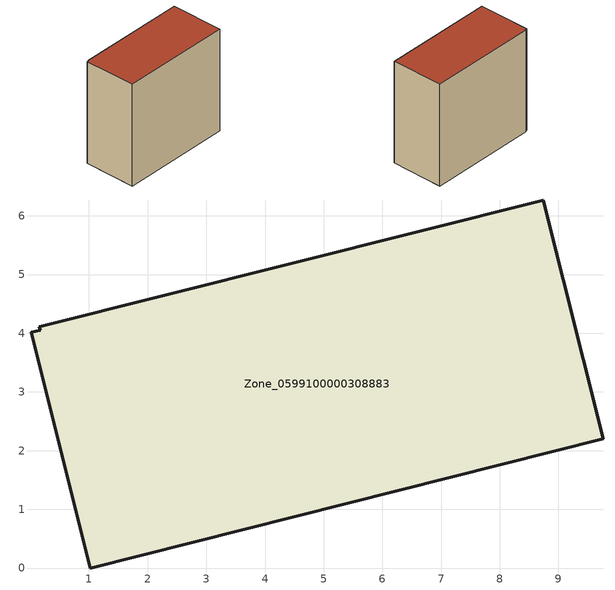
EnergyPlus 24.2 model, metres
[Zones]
Zone_0599100000308883
 floor ground (C_G): 0.01,4.01 0.17,4.05 0.15,4.11 8.74,6.27 9.77,2.2 1.02,0 z0
 wall outside (C_F): 9.77,2.2 8.74,6.27 0.15,4.11 0.17,4.05 0.01,4.01 1.02,0 9.77,2.2 z0:8.5
 roof outside (C_R): 0.17,4.05 0.01,4.01 1.02,0 9.77,2.2 8.74,6.27 0.15,4.11 z8.5
[BUILDING]
Pand.0599100000308883: North Axis=0; Terrain=City; Loads Convergence Tolerance Value=0.04; Temperature Convergence Tolerance Value=0.4; Solar Distribution=FullExterior; Maximum Number of Warmup Days=25; Minimum Number of Warmup Days=1
[Site:Location]
Rotterdam.The.Hague.AP_ZH_NLD Design_Conditions: Latitude=51.96; Longitude=4.45; Time Zone=1; Elevation=-4.5
[SITE:GROUNDTEMPERATURE:BUILDINGSURFACE]
18, 18, 18, 18, 18, 18, 18, 18, 18, 18, 18, 18
[MATERIAL] Thermal Absorptance=0.9; Solar Absorptance=0.7; Visible Absorptance=0.7
Name | Roughness | Thickness | Conductivity | Density | Specific Heat
G.TI.1992-2005 | MediumSmooth | 0.15 | 0.06 | 540 | 1210
F.TI.1992-2005 | Rough | 0.3 | 0.12 | 1920 | 840
R.TI.1992-2005 | MediumRough | 0.2 | 0.08 | 1500 | 1000
[CONSTRUCTION]
C_G: G.TI.1992-2005
C_F: F.TI.1992-2005
C_R: R.TI.1992-2005
[ZONE]
Zone_0599100000308883: Type=1; Multiplier=1; Ceiling Height=Autocalculate; Volume=Autocalculate; Floor Area=autocalculate; Part of Total Floor Area=Yes
[ZONEINFILTRATION:DESIGNFLOWRATE]
Infil_Zone_0599100000308883: Zone or ZoneList or Space or SpaceList=Zone_0599100000308883; Schedule=AlwaysOn; Design Flow Rate Calculation Method=Flow/Area; Flow Rate per Floor Area=0.0015; Constant Term Coefficient=1; Temperature Term Coefficient=0; Velocity Term Coefficient=0; Velocity Squared Term Coefficient=0
[HVACTEMPLATE:ZONE:IDEALLOADSAIRSYSTEM]
Zone_0599100000308883: Maximum Heating Supply Air Temperature=50; Minimum Cooling Supply Air Temperature=13; Maximum Heating Supply Air Humidity Ratio=0.0156; Minimum Cooling Supply Air Humidity Ratio=0.0077; Heating Limit=NoLimit; Cooling Limit=NoLimit; Dehumidification Control Type=ConstantSensibleHeatRatio; Cooling Sensible Heat Ratio=0.7; Dehumidification Setpoint=60; Humidification Control Type=None; Humidification Setpoint=30; Outdoor Air Method=None; Outdoor Air Flow Rate per Person=0.00944; Outdoor Air Flow Rate per Zone Floor Area=0; Outdoor Air Flow Rate per Zone=0; Demand Controlled Ventilation Type=None; Outdoor Air Economizer Type=NoEconomizer; Heat Recovery Type=None; Sensible Heat Recovery Effectiveness=0.7; Latent Heat Recovery Effectiveness=0.65
[ZONECONTROL:THERMOSTAT]
ThermostatControl_Zone_0599100000308883: Zone or ZoneList=Zone_0599100000308883; Control Type Schedule=DualSetpointControlType; Control 1=Thermostat_Zone_0599100000308883; Temperature Difference Between Cutout And Setpoint=0
[THERMOSTATSETPOINT:DUALSETPOINT]
Thermostat_Zone_0599100000308883: Heating Setpoint Temperature Schedule=HeatingSetpoint_Zone_0599100000308883; Cooling Setpoint Temperature Schedule=CoolingSetpoint_Zone_0599100000308883
[SCHEDULE:COMPACT]
HeatingSetpoint_Zone_0599100000308883: Through: 12/31, For: AllDays, Until: 24:00, 21
CoolingSetpoint_Zone_0599100000308883: Through: 12/31, For: AllDays, Until: 24:00, 24
DualSetpointControlType: Through: 12/31, For: AllDays, Until: 24:00, 4
AlwaysOn: Through: 12/31, For: AllDays, Until: 24:00, 1
